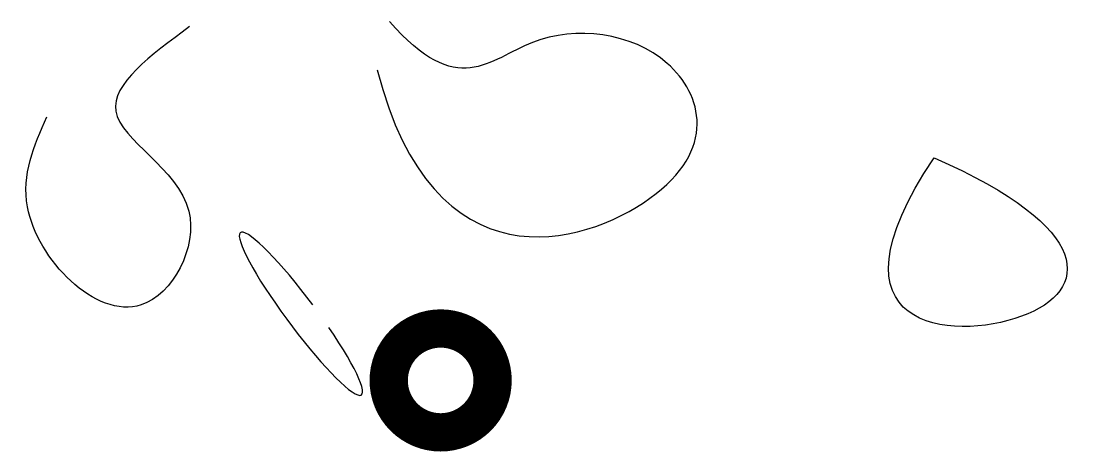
# Model space of a CAD drawing. Header units: millimetres. Extents: x 871 to 4895, y 875 to 2487.
import ezdxf

# ---------------------------------------------------------------- set-up
doc = ezdxf.new("R2010")
doc.units = ezdxf.units.MM

msp = doc.modelspace()

# ---------------------------------------------------------------- linework, layer by layer
at = {"const_width": 143.6}
msp.add_lwpolyline([(2246.6, 1141.7, 1), (2635.9, 1141.7, 1)], format="xyb", close=True, dxfattribs=at)
msp.add_ellipse((1917.9, 1391.7), major_axis=(-226.8, 304.3), ratio=0.145292, start_param=4.712389, end_param=10.718455)
msp.add_open_spline([(1500.6, 2467.8), (1354.2, 2360), (1046.4, 2133.3), (1641.2, 1848.7), (1304.1, 1210.4), (793.7, 1735.7), (917.9, 2021.6), (965.2, 2130.2)], degree=3, knots=[0, 0, 0, 0, 420.418765, 884.075009, 1278.745787, 1841.812571, 2187.023569, 2187.023569, 2187.023569, 2187.023569])
for points in [[(2203.3, 2305.4), (2413.9, 1487.3), (3533, 1799.1), (3367.4, 2421.2), (2738.7, 2496.7), (2505.6, 2192.9), (2249.9, 2487.1)], [(4290.4, 1975.9), (3854.6, 1329.8), (4861.2, 1243), (4894.9, 1712.3), (4290.4, 1975.9)]]:
    msp.add_open_spline(points, degree=3)

doc.saveas('drawing.dxf')
